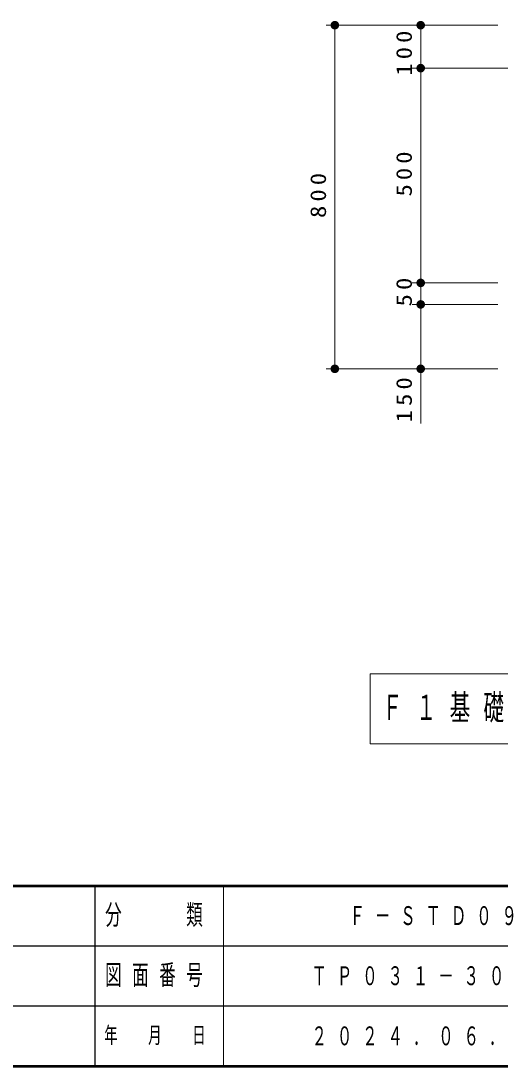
# Model space of a CAD drawing. Units: millimetres on the paper, with parts at other scales. Extents: x -385 to 0, y -594 to 267.
# Drawn here: x -143.6 to -87.8, y -594 to -472.3 of the extents above; entities that cross this region are included whole.
import ezdxf

# ---------------------------------------------------------------- set-up
doc = ezdxf.new("R2010")
doc.units = ezdxf.units.MM
doc.layers.add('LY_1', color=7, linetype='Continuous', lineweight=25)
doc.styles.add('ＭＳ ゴシック', font='')
doc.styles.get('ＭＳ ゴシック').set_extended_font_data('MS Gothic')

# ---------------------------------------------------------------- blocks, each defined once
blk = doc.blocks.new('filled_dot')
at = {"color": 0, "linetype": 'Continuous', "lineweight": -2, "const_width": 1.25}
blk.add_lwpolyline([(-0.625, 0, 1), (0.625, 0, 1)], format="xyb", close=True, dxfattribs=at)

msp = doc.modelspace()

# ---------------------------------------------------------------- linework, layer by layer
at = {"layer": 'LY_1', "lineweight": 13}
for p, q in [((-98.039, -472.834), (-108.039, -472.834)), ((-107.039, -512.834), (-107.039, -472.834)), ((-88.039, -472.834), (-98.039, -472.834)), ((-97.039, -477.834), (-97.039, -472.834)), ((-85.539, -477.834), (-98.039, -477.834)), ((-97.039, -502.834), (-97.039, -477.834)), ((-88.039, -502.834), (-98.039, -502.834)), ((-97.039, -505.334), (-97.039, -502.834)), ((-88.039, -505.334), (-98.039, -505.334)), ((-97.039, -519.204), (-97.039, -505.334)), ((-98.039, -512.834), (-108.039, -512.834)), ((-88.039, -512.834), (-98.039, -512.834)), ((-102.939, -548.345), (-102.939, -556.478)), ((-36.139, -548.345), (-102.939, -548.345)), ((-102.939, -556.478), (-36.139, -556.478)), ((-120, -573), (-120, -594))]:
    msp.add_line(p, q, dxfattribs=at)
at = {"layer": 'LY_1', "lineweight": 50}
for p, q in [((-385, -573), (0, -573)), ((-385, -594), (0, -594))]:
    msp.add_line(p, q, dxfattribs=at)
at = {"layer": 'LY_1'}
for p, q in [((-135, -573), (-135, -594)), ((-187.5, -580), (-70, -580)), ((-242.5, -587), (0, -587))]:
    msp.add_line(p, q, dxfattribs=at)

# ---------------------------------------------------------------- block references
at = {"layer": 'LY_1', "lineweight": 13, "xscale": 0.4, "yscale": 0.4}
for p, rotation in [((-107.039, -472.834), 270), ((-97.039, -472.834), 270), ((-97.039, -477.834), 270), ((-97.039, -477.834), 90), ((-97.039, -502.834), 270), ((-97.039, -502.834), 90), ((-97.039, -505.334), 270), ((-97.039, -505.334), 90), ((-107.039, -512.834), 90), ((-97.039, -512.834), 90)]:
    msp.add_blockref('filled_dot', p, dxfattribs=dict(at, rotation=rotation))

# ---------------------------------------------------------------- texts
at = {"layer": 'LY_1', "char_height": 1.833, "attachment_point": 8, "rotation": 90, "style": 'ＭＳ ゴシック'}
for s, insert in [('\\T1.33;\\W1.15;100', (-98.039, -475.851)), ('\\T1.33;\\W1.15;500', (-98.039, -489.917)), ('\\T1.33;\\W1.15;800', (-108.039, -492.417)), ('\\T1.34;\\W1.15;50', (-98.039, -503.656)), ('\\T1.33;\\W1.15;150', (-98.039, -516.204))]:
    msp.add_mtext(s, dxfattribs=dict(at, insert=insert))
at = {"layer": 'LY_1', "style": 'ＭＳ ゴシック'}
for s, insert, char_height, attachment_point in [('\\T1.64;\\W0.6;Ｆ１基礎断面詳細図\u3000Ｓ＝１／２０', (-101.539, -552.411), 2.933, 4), ('\\T1.64;\\W0.6;分\u3000\u3000類', (-127.5, -576.5), 2.346, 5), ('\\T1.64;\\W0.6;Ｆ－ＳＴＤ０９', (-95, -576.5), 2.199, 5), ('\\T1.64;\\W0.6;図面番号', (-127.5, -583.5), 2.346, 5), ('\\T1.64;\\W0.6;ＴＰ０３１－３０３Ａ', (-95, -583.5), 2.199, 5), ('\\T1.64;\\W0.6;年\u3000月\u3000日', (-127.5, -590.5), 1.906, 5), ('\\T1.64;\\W0.6;２０２４．０６．２７', (-95, -590.5), 2.199, 5)]:
    msp.add_mtext(s, dxfattribs=dict(at, insert=insert, char_height=char_height, attachment_point=attachment_point))

doc.saveas('drawing.dxf')
